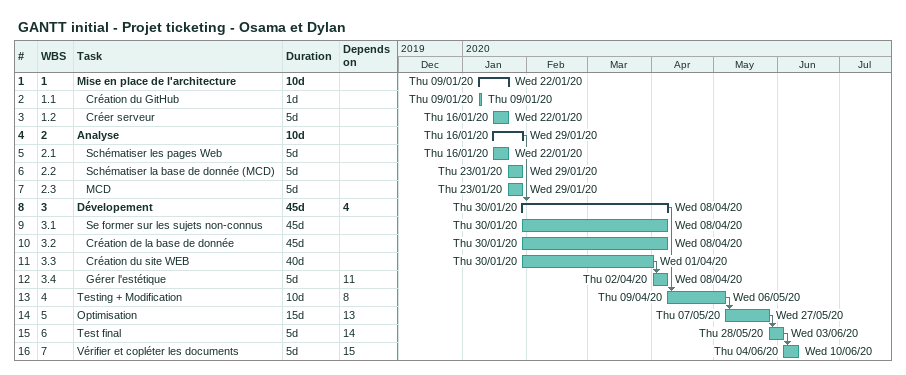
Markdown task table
GANTT initial - Projet ticketing - Osama et Dylan

| ID | WBS | Task | Duration | Start | Finish | Predecessors |
|---|---|---|---|---|---|---|
| 1 | 1 | **Mise en place de l'architecture** | 10d | 2020-01-09 | 2020-01-22 |  |
| 2 | 1.1 | Création du GitHub | 1d | 2020-01-09 | 2020-01-09 |  |
| 3 | 1.2 | Créer serveur | 5d | 2020-01-16 | 2020-01-22 |  |
| 4 | 2 | **Analyse** | 10d | 2020-01-16 | 2020-01-29 |  |
| 5 | 2.1 | Schématiser les pages Web | 5d | 2020-01-16 | 2020-01-22 |  |
| 6 | 2.2 | Schématiser la base de donnée (MCD) | 5d | 2020-01-23 | 2020-01-29 |  |
| 7 | 2.3 | MCD | 5d | 2020-01-23 | 2020-01-29 |  |
| 8 | 3 | **Dévelopement** | 45d | 2020-01-30 | 2020-04-08 | 4 |
| 9 | 3.1 | Se former sur les sujets non-connus | 45d | 2020-01-30 | 2020-04-08 |  |
| 10 | 3.2 | Création de la base de donnée | 45d | 2020-01-30 | 2020-04-08 |  |
| 11 | 3.3 | Création du site WEB | 40d | 2020-01-30 | 2020-04-01 |  |
| 12 | 3.4 | Gérer l'estétique | 5d | 2020-04-02 | 2020-04-08 | 11 |
| 13 | 4 | Testing + Modification | 10d | 2020-04-09 | 2020-05-06 | 8 |
| 14 | 5 | Optimisation | 15d | 2020-05-07 | 2020-05-27 | 13 |
| 15 | 6 | Test final | 5d | 2020-05-28 | 2020-06-03 | 14 |
| 16 | 7 | Vérifier et copléter les documents | 5d | 2020-06-04 | 2020-06-10 | 15 |
